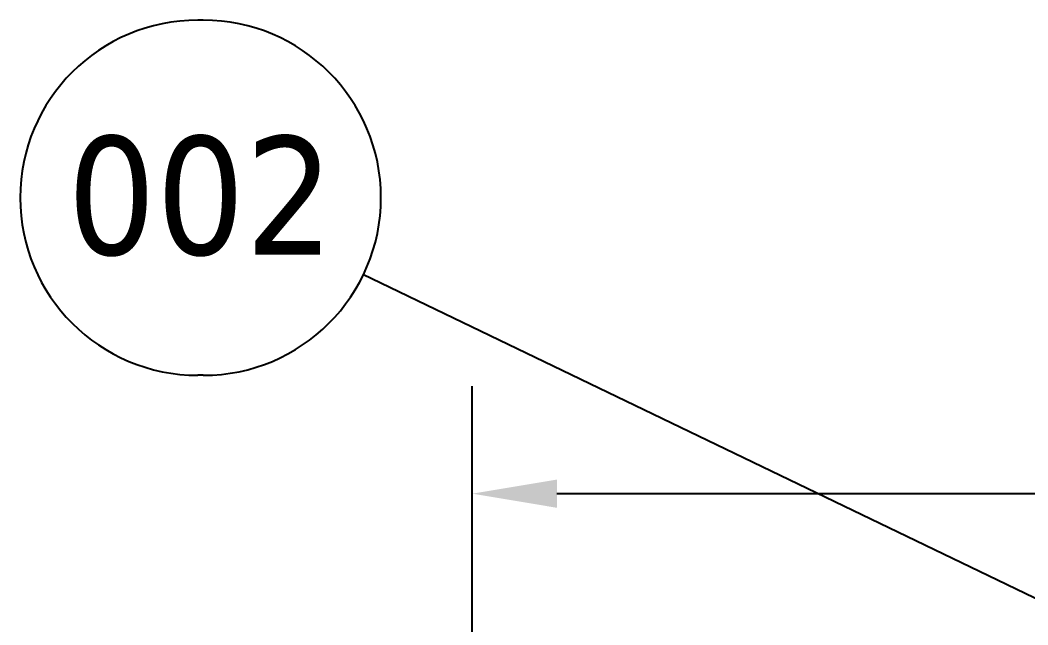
# Model space of a CAD drawing. Header units: millimetres. Extents: x -1259 to 2100, y -2965 to 1485.
# Drawn here: x 545.4 to 694.3, y 1122 to 1211.3 of the extents above; entities that cross this region are included whole.
import ezdxf

# ---------------------------------------------------------------- set-up
doc = ezdxf.new("R2010")
doc.units = ezdxf.units.MM
doc.header["$LTSCALE"] = 5
doc.layers.add('Dimension (ISO)', color=7, linetype='Continuous', lineweight=25)
doc.layers.add('Symbol (ISO)', color=7, linetype='Continuous', lineweight=25)
doc.styles.add('Note Text (ISO)', font='tahoma.ttf')
doc.dimstyles.new('Default (ISO)', dxfattribs={"dimscale": 5, "dimtxt": 3.5, "dimasz": 2.5, "dimexe": 3.175, "dimexo": 0, "dimgap": 0.762, "dimtad": 1, "dimrnd": 1e-08, "dimzin": 0, "dimtxsty": 'Note Text (ISO)', "dimcen": 0.09, "dimdle": 10, "dimclrd": 256, "dimclre": 256, "dimclrt": 256, "dimazin": 0, "dimtfac": 1.001486, "dimtmove": 0, "dimatfit": 3, "dimfxl": 1, "dimtolj": 1, "dimtzin": 0, "dimlwd": -1, "dimlwe": -1, "dimarcsym": 0})

# ---------------------------------------------------------------- blocks, each defined once
blk = doc.blocks.new('Balloon1')
at = {"layer": 'Symbol (ISO)'}
for p, q in [((114.492, 242.269), (114.332, 242.269)), ((140.054, 224.701), (119.204, 234.748)), ((114.492, 231.769), (114.332, 231.769))]:
    blk.add_line(p, q, dxfattribs=at)
for centre, start, end in [((114.332, 237.019), 90, 270), ((114.492, 237.019), 270, 90)]:
    blk.add_arc(centre, 5.25, start, end, dxfattribs=at)
at = {"layer": 'Symbol (ISO)', "insert": (114.412, 237.056), "char_height": 3.5, "attachment_point": 5, "style": 'Note Text (ISO)'}
blk.add_mtext('002', dxfattribs=at)
blk = doc.blocks.new('*D11')
at = {"layer": 'Defpoints', "color": 0, "transparency": 16777216}
for p in [(766.2, 1141.35), (612.2, 1108.08), (766.2, 1108.08)]:
    blk.add_point(p, dxfattribs=at)
at = {"layer": 'Dimension (ISO)', "transparency": 16777216}
for p, q in [((612.2, 1108.08), (612.2, 1157.22)), ((766.2, 1108.08), (766.2, 1157.22)), ((624.7, 1141.35), (753.7, 1141.35))]:
    blk.add_line(p, q, dxfattribs=at)
for points in [[(624.7, 1143.43), (624.7, 1139.26), (612.2, 1141.35)], [(753.7, 1143.43), (753.7, 1139.26), (766.2, 1141.35)]]:
    blk.add_solid(points, dxfattribs=at)
at = {"layer": 'Dimension (ISO)', "transparency": 16777216, "insert": (698.01, 1163.08), "char_height": 17.5, "attachment_point": 1, "style": 'Note Text (ISO)'}
blk.add_mtext('\\A1;154', dxfattribs=at)

msp = doc.modelspace()

# ---------------------------------------------------------------- block references
at = {"layer": 'Symbol (ISO)', "xscale": 5, "yscale": 5, "zscale": 5}
msp.add_blockref('Balloon1', (0, 0), dxfattribs=at)

# ---------------------------------------------------------------- dimensions: what is measured, and where the dimension line sits
at = {"layer": 'Dimension (ISO)'}
dim = msp.add_linear_dim(base=(766.2, 1141.35), p1=(612.2, 1108.08), p2=(766.2, 1108.08), angle=180, dimstyle='Default (ISO)', override={"dimgap": 0.762, "dimdec": 0, "dimtol": 0, "dimlim": 0, "dimtp": 0, "dimtm": 0, "dimtdec": 2, "dimtofl": 0, "dimatfit": 1}, dxfattribs=at)
dim.commit()
dim.dimension.update_dxf_attribs({"geometry": '*D11', "text_midpoint": (716.09, 1141.35), "dimtype": 160})

doc.saveas('drawing.dxf')
